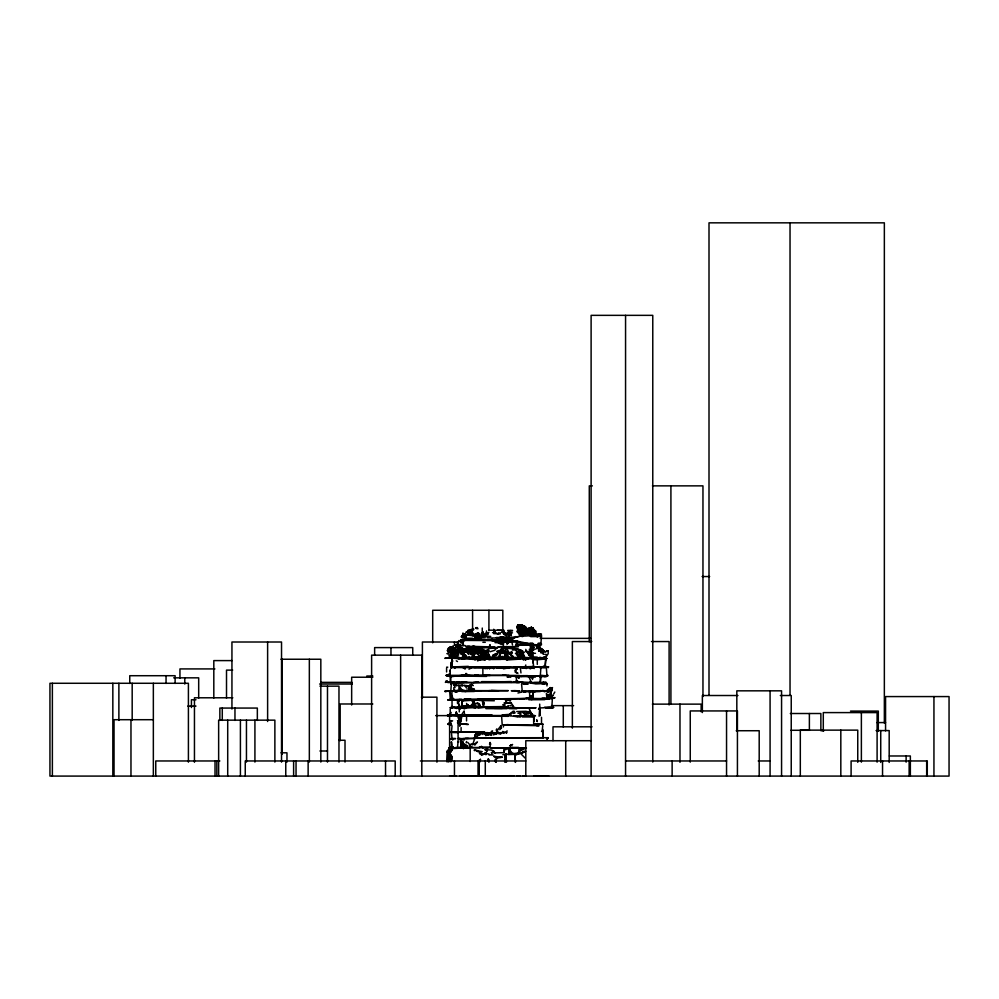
<?xml version="1.0" encoding="UTF-8"?>
<svg xmlns="http://www.w3.org/2000/svg" width="999" height="999" viewBox="0 0 999 999"><rect width="100%" height="100%" fill="white"/><g stroke="black" fill="none" stroke-linecap="round" stroke-linejoin="round"><path stroke-width="1.5" d="M450.324 761.425L450.824 754.732M505.244 762.187L505.844 754.183L505.844 761.325M462.312 747.19L457.48 747.302L458.079 741.782M546.965 683.94C545.304 682.192 533.828 685.052 529.433 682.467L540.309 682.529L540.921 677.834M504.645 761.837L505.844 753.671L508.266 754.57L516.733 754.32L525.199 751.348L522.777 752.297M461.101 747.215L461.713 743.094L462.924 741.882L461.713 743.094L461.101 747.215L461.101 739.66L459.29 739.223L461.713 739.547M501.61 651.872L503.434 650.561L503.434 641.87L502.822 641.108L496.778 640.634L497.989 640.009M470.179 761.538L470.179 746.728M480.057 761.837L480.457 759.365L479.245 760.064L479.845 760.601L480.457 759.365M539.71 704.12L539.71 709.203L538.498 709.24M462.112 701.798L461.713 706.892L466.545 707.092M448.613 761.638L449.612 752.946L449.013 748.638L450.824 747.814L449.612 747.502L448.414 761.738M497.989 651.985L501.011 651.723L499.8 652.26L501.011 651.073L501.61 647.839L501.011 651.885L497.989 652.784L497.989 651.123L499.2 650.424L502.222 650.911L502.222 648.913M451.024 761.675L451.436 759.527M519.755 698.763L532.455 698.313L533.054 691.77L540.309 691.558M476.423 649.75L476.823 647.677L478.034 650.099L481.668 649.687M482.867 704.033L483.479 706.743L484.078 703.646L482.867 700.174L478.034 699.924M471.378 684.115L473.201 685.626L471.378 684.989L470.779 688.086L468.356 688.498M466.146 742.931L466.545 741.483M525.799 651.323L528.821 652.959L527.622 652.222L528.221 651.648L528.821 652.959L527.622 652.996L530.644 656.793L531.843 656.618L532.455 653.558M516.733 643.056L516.133 645.903L516.133 644.093M460.502 721.765L461.713 717.432L461.101 716.083L458.079 716.021L458.079 717.806L460.502 721.503L460.502 723.738L468.356 724.412L465.946 724.437M462.312 703.945L461.713 706.618L462.312 700.087L452.035 700.124L452.035 706.705M460.502 721.503L461.101 718.955L459.29 720.891L457.48 720.629L460.502 721.503L459.29 720.891M469.567 631.98L470.179 634.815L471.378 632.255M535.476 632.292L535.476 630.993L534.265 630.369L535.476 632.067L534.877 633.99L536.076 634.14L534.877 633.503L534.877 630.456L534.265 630.844L535.476 630.993L534.877 634.015L535.476 633.766L534.265 630.556L535.476 630.993L535.476 634.153L534.265 633.978M473.801 647.814L471.378 650.374L473.801 647.814L475.611 649.85L473.801 647.814L472.589 653.284L470.779 652.335L470.779 648.051M542.732 650.386L541.52 651.186L542.132 648.701M507.055 730.769L506.456 733.229L506.456 732.23L503.434 732.704L502.822 731.418M507.055 644.43L510.077 640.571L505.844 640.022L504.033 637.861L505.244 637.799L505.844 639.223L503.434 637.399L502.822 639.785L500.412 639.872L502.222 639.16L507.667 640.671L507.055 641.208L499.8 640.696M547.564 691.77L548.176 689.385L549.388 691.108L548.176 689.385L546.965 690.421M457.48 653.733L457.48 657.105L457.48 652.859L455.669 651.61L455.669 652.959L456.268 651.71M532.455 694.954L533.054 697.976L531.243 698.376L530.644 696.016L531.843 696.028L531.243 698.376L464.123 699.238M464.735 707.117L465.334 706.118L466.545 706.618L465.946 705.868L464.735 707.117L461.713 706.892L462.312 704.607M450.824 761.575L450.824 755.119L450.824 759.215L452.035 756.68L451.436 755.906L452.035 760.052M519.755 634.977L520.966 634.715L521.565 630.918L522.777 631.093L523.389 632.342L522.177 633.965L519.755 634.977L519.155 634.015L520.354 634.865L520.966 633.953M447.202 752.222L447.802 750.024L447.202 761.538L447.202 750.848M468.356 646.291L489.522 646.84L490.122 644.667L489.522 645.716M523.389 654.657L521.565 650.724L520.354 650.986L521.565 650.374L521.565 656.98L519.755 656.468L519.755 650.149L517.944 652.022L517.944 656.081L516.733 654.645L519.155 649.85M530.644 651.36L531.243 649.225L533.666 650.474L531.843 649.35L533.054 648.326L533.054 645.067L541.52 644.717L533.666 644.917L534.877 645.454M481.668 654.12L481.056 656.231L482.267 655.082L478.034 650.861L475.012 654.133M466.545 703.421L467.157 704.944L465.946 706.768L471.378 706.443L472.589 703.371L473.801 706.917L502.222 706.605L504.645 706.031L502.822 704.67L505.244 704.919M459.902 720.129L461.101 719.53L461.101 716.096L508.266 716.308L502.222 714.772M466.545 747.489L457.48 748.126L489.522 747.152L490.734 744.13L490.122 742.457L489.522 744.218L490.122 743.256M533.054 631.168L534.265 630.019L533.054 628.259L531.843 630.694L531.843 629.045L530.644 628.096M528.221 632.904L528.821 630.844L525.799 631.181L524.587 629.532L525.799 629.295L526.411 630.906L523.988 632.292L523.389 634.015L524.587 634.715L523.389 633.841L522.777 634.977M466.545 706.618L467.157 704.582L467.757 706.018L470.179 706.518M455.669 714.085L457.48 714.984L455.669 714.085L456.268 712.05L457.48 714.984L491.945 714.797L450.224 714.847L450.824 712.225L450.224 714.897L451.436 714.872M472.589 636.101L482.267 636.588L485.901 635.864L486.501 633.828L483.479 635.614L482.267 633.091L482.867 631.605M535.476 632.804L534.877 630.993L529.433 630.656L530.644 628.658L530.032 629.407M460.502 647.889L458.691 649.125L461.101 649.038L460.502 651.061L458.079 647.839M508.878 750.024L508.878 753.883L510.689 751.835L510.077 749.225L508.266 748.251L479.245 747.339L481.668 746.378L480.457 747.04M539.098 651.348L539.71 649.35M471.378 646.815L469.567 649.437L469.567 651.061L468.356 650.998L469.567 647.639L470.779 647.402M542.732 729.345L543.331 737.737L476.823 737.936L475.012 737.774L475.012 734.615L475.611 735.838L472.589 744.892M525.799 664.972L525.199 666.895L469.567 666.945M530.644 655.032L531.243 651.76L528.821 653.808L530.644 655.669M461.101 649.175L460.502 651.061L461.101 649.038M551.198 691.258L552.41 687.649L549.388 688.711L549.388 691.308M454.458 648.801L453.846 648.064L453.246 649L452.035 648.588L453.246 646.528M519.755 630.844L519.755 629.532L517.332 628.596L517.944 625.199L519.155 626.76M523.389 625.874L522.777 627.659L525.799 627.272L523.988 627.285L523.988 625.736L522.777 627.085L521.565 625.262L519.155 625.087L519.155 626.86L520.354 626.947M447.003 761.875L447.802 759.502M462.924 643.893L464.123 638.898L461.713 639.61L464.123 639.785M524.587 628.246L523.988 632.292L525.199 632.292L525.799 631.181L528.821 634.377L525.199 634.452L525.799 632.866L527.622 632.392L526.411 628.633L525.799 629.957L525.199 628.87L525.799 626.972M539.098 648.064L540.309 647.252L539.71 649.013L540.309 648.788L538.498 647.464M524.587 658.091L473.201 658.154L474.413 648.051M475.611 738.186L462.924 738.448L463.524 739.16L461.713 739.735L464.123 738.698L475.012 738.586L474.413 738.024L475.611 735.838M473.201 649.05L473.801 647.327L475.611 647.252M519.155 675.449L465.946 675.312L466.545 673.601L465.946 675.312L450.824 675.336M450.025 649L450.824 646.803L447.802 648.688L447.802 649.937M507.667 632.33L508.878 631.493L508.266 633.453L511.288 634.003L511.288 635.789M488.311 634.028L486.501 633.204L487.1 634.365L488.923 632.205M523.389 627.472L521.565 625.124L519.155 625.087L520.354 626.361L520.354 629.008L523.389 629.233L523.389 634.015L524.587 633.466L524.587 630.819L522.177 625.099L522.777 627.659L525.199 627.597L525.799 629.295L524.587 632.18M450.824 750.436L450.824 752.047L449.013 751.423L449.013 749.05L450.224 749L450.824 750.436L449.013 756.805L450.224 754.195M453.246 651.173L456.268 651.073L454.458 650.611L458.079 649.45L456.868 647.077L458.691 644.73M456.868 645.916L457.48 644.355L456.868 645.641M502.222 644.005L502.222 642.145L502.222 644.005L505.244 641.296L510.077 640.571L508.878 638.773L507.055 639.909L506.456 637.524L505.244 639.173L507.667 638.723L504.645 639.11M542.132 651.123L542.732 649.575L543.331 651.435L542.132 650.012L538.498 649.7L538.498 647.302M530.032 653.346L529.433 654.882L527.622 652.996L528.821 653.808L530.032 653.196L529.433 652.472L528.221 652.934L530.032 653.87M469.567 656.892L465.946 657.579L462.924 656.168L462.924 654.32L462.924 656.193L465.334 656.755L465.334 655.244M451.436 758.191L451.436 756.48M450.824 723.963L452.035 725.973L451.436 732.055L453.846 732.042L450.824 731.917L476.823 732.005L479.245 733.403L477.435 732.717L476.823 734.19L478.034 735.614L481.056 734.203M455.057 645.317L456.268 645.878L456.868 645.292L455.057 645.317L456.868 645.192L457.48 646.74L455.669 646.59L455.057 648.064L456.268 647.364M452.634 655.119L454.458 655.169L455.057 652.659L455.669 654.008L456.268 653.346L454.458 651.61L452.035 651.648L452.634 652.896L452.035 651.798M531.243 628.059L532.455 628.533L531.843 630.057L534.877 630.993L534.265 631.905M533.054 632.604L532.455 634.04L533.054 627.959L532.455 628.858L533.054 628.259L531.243 628.408L531.243 626.997M516.733 676.36L519.155 678.246L516.133 676.548L528.821 676.485L532.455 678.171L533.054 676.76L535.476 676.96M494.355 733.254L501.011 733.766L494.967 732.579L494.355 733.254L496.778 733.229L497.39 730.381L501.011 725.586L501.011 727.946M467.757 631.368L468.356 630.918L469.567 633.99L470.179 632.592M548.776 689.785L547.564 692.557L548.776 691.745M485.901 754.782L486.501 753.433L489.522 754.357L488.923 754.844L493.156 755.032M454.458 655.069L454.458 651.61M460.502 720.229L460.502 716.183M508.878 753.358L509.478 749.125L510.689 753.733L510.689 751.835L514.31 754.12L520.966 753.696L523.988 751.822M521.565 651.36L521.565 653.483L522.777 652.659M530.644 636.625L540.921 636.5L541.52 635.876L537.287 635.264L541.52 634.153L539.71 634.028M520.966 653.833L522.177 652.172M485.289 653.92L485.901 652.622L486.501 655.419L485.289 653.92L486.501 654.258L485.901 654.707M533.054 631.98L534.265 632.055L535.476 634.153L535.476 631.78M450.824 684.053L451.436 682.767L450.224 682.567M453.246 652.921L452.035 652.484L453.246 651.373L452.035 651.036L452.634 651.785M519.155 711.812L523.389 711.937L523.389 713.411L528.221 713.736L529.433 712.2L525.799 711.313L516.733 711.55M539.71 635.938L535.476 635.227L536.076 633.978L540.309 633.953L539.098 633.841L539.71 635.264L541.52 635.876L540.921 643.381L537.899 643.456L541.52 643.893L539.71 643.518L540.921 643.381M456.868 647.739L457.48 646.49L458.691 646.828L457.48 645.666L458.691 645.404L458.691 647.614L457.48 645.666L456.868 647.077L457.48 646.74M464.123 745.429L462.312 742.781L465.946 745.916L465.946 747.464L467.757 745.554M528.221 652.097L529.433 653.833L530.644 651.523L528.821 652.497L527.622 651.523M543.943 654.245L542.132 652.822L542.132 650.012L540.921 652.984L542.132 649.887L543.943 650.998L543.331 652.172M496.778 728.883L496.178 730.082L497.39 731.817M523.988 713.436L524.587 712.237L523.389 711.937M452.035 652.484L452.634 651.273L450.224 650.599L452.035 649.837L450.824 650.599L450.824 648.776L453.846 648.064M476.823 650.986L475.611 650.948L475.012 652.147L476.223 653.259L477.435 652.834L476.223 653.034M515.521 672.102L517.944 673.251L515.521 672.315L516.133 669.73L517.332 668.98M464.735 648.788L464.735 650.224L464.735 648.788L465.946 649.912L467.157 648.376L468.968 648.826L470.779 647.29L475.012 649.175L472.589 648.838L471.99 647.402L470.779 647.29L470.779 651.023L470.179 647.552M485.901 650.811L485.289 651.548L482.867 650.699L483.479 651.298L484.69 650.786L483.479 651.298L479.245 648.126L479.845 649.063L478.646 651.273L479.845 652.222L481.056 651.011L484.69 657.005L525.799 657.554M479.845 652.222L481.056 651.011M529.433 652.472L528.821 653.646L530.032 653.296L528.821 653.271L529.433 652.447L528.821 653.309L530.032 653.196L528.821 653.271M520.354 626.223L520.966 625.062L522.177 625.037L522.777 627.022L521.565 625.262M520.966 625.012L519.155 627.085L518.543 625.174M468.968 651.535L465.946 650.736L467.157 646.69L471.99 647.664M482.267 628.046L482.267 636.163L473.801 635.289L471.99 634.627L472.589 633.841L471.378 635.526L468.968 635.289L468.356 633.354L468.356 635.014L468.968 633.791L468.968 634.665M468.968 688.611L470.179 686.85L469.567 686.001L469.567 687.587M517.944 656.081L518.543 654.969M468.356 647.177L468.968 646.066L468.968 649.6L467.757 651.398L467.757 647.24L465.946 646.865L465.334 645.541M508.878 750.224L509.478 749.125L507.667 749.1L507.055 748.089L526.411 748.051M464.735 649.375L464.735 651.86L465.946 651.71L464.735 651.86M452.035 749.188L449.013 748.588L457.48 747.302M530.644 652.846L531.243 651.76M497.39 654.507L493.156 656.568L495.566 653.558L494.967 654.632M483.479 633.816L484.078 635.988L486.501 632.667L485.289 636.001L482.867 631.98M475.611 649.275L476.223 648.226M480.457 650.986L480.457 652.135L484.078 651.66L484.69 650.624L485.289 652.31M553.621 694.118L554.82 692.045M450.224 647.115L449.013 647.901L450.824 646.84M540.921 676.71L546.965 675.824L547.564 674.787M520.966 626.086L521.565 625.062L523.389 625.636L523.988 626.96L524.587 626.473L522.777 626.385M531.843 658.041L545.154 658.241L548.176 653.721L548.176 650.873L546.965 650.961L548.176 650.873M531.243 648.126L533.054 645.704L530.032 645.192M520.354 629.008L520.354 626.361M514.31 711.251L513.099 711.213L509.478 714.385L504.033 714.772M475.012 660.102L475.611 659.128L485.289 660.114L484.69 659.24L488.923 659.24M473.201 654.557L473.801 653.596L476.223 653.259L475.012 652.959M503.434 726.947L503.434 724.962L505.844 724.75L533.666 725.112L534.877 724.113L543.331 724.3L540.921 724.362M479.245 635.114L479.845 634.178L477.435 632.904L479.245 635.114L477.435 632.904L479.845 634.178M496.778 647.514L496.178 647.951L499.8 646.728L496.778 647.514L495.566 649.362L494.967 648.588M530.644 629.407L530.644 627.759L530.644 628.945L529.433 628.608L530.644 628.883L531.243 627.959L531.243 629.87M549.388 695.167L548.176 695.604L549.388 696.628L549.388 695.167L548.176 696.378L546.965 695.991L548.776 696.69M449.013 751.161L448.414 750.823L450.224 749M499.2 639.148L498.588 640.059L497.989 639.148L499.8 638.698L500.412 636.85L504.645 637.674L503.434 637.399M472.589 704.158L471.378 705.981L469.567 706.568M450.224 648.875L447.802 649.837L452.035 648.276M456.868 685.963L455.057 684.952L454.458 685.851L453.246 684.265L454.458 684.827L455.057 687.637M452.634 740.097L453.246 739.198L450.824 738.798M477.435 736.038L477.435 733.716L476.223 733.79L477.435 732.554L478.646 733.054L476.223 733.79M473.801 639.148L475.012 638.124M545.754 657.28L546.366 655.556M510.689 634.04L511.288 634.477L509.478 636.026L505.844 635.764L503.434 633.616L507.055 633.466L505.844 634.49L507.055 633.691L511.288 634.003M453.846 648.738L454.458 648.289L456.268 650.898L456.868 650.012M516.733 626.86L517.944 625.199L519.155 626.86L516.733 626.86L517.944 627.622M466.545 690.159L473.801 689.922L474.413 689.273L470.179 687.574L470.179 684.777L470.779 685.863L471.378 684.989M517.332 627.135L518.543 625.374L517.332 626.086M451.436 694.23L451.436 699.637L453.846 698.788M477.435 649.637L476.223 651.373L475.611 650.948M502.222 639.66L501.61 640.534L502.222 639.16M475.012 657.042L473.201 656.967L474.413 656.106L475.012 657.042L484.69 657.005M477.435 653.259L478.646 652.909L476.823 652.971L478.034 652.397L478.034 651.211L478.646 652.422L482.267 653.146L484.078 655.307L484.69 652.747L484.078 656.443L482.867 657.042M520.966 656.905L521.565 656.043M488.311 733.054L490.122 734.028L492.544 732.267M462.312 637.612L461.101 636.763L462.924 636.001L464.123 637.2L465.334 636.026L465.946 636.863M462.312 649.113L461.713 648.875L462.924 652.834L461.713 652.372L461.713 648.026L462.312 649.113L463.524 649.025L463.524 651.173L464.735 652.06L465.946 651.598M532.455 629.083L533.054 628.259L531.843 628.746L533.054 628.259M550.586 690.059L552.41 687.649L549.388 688.711M484.078 655.569L484.69 654.745L485.289 656.006L485.289 654.832L482.867 652.447L483.479 654.57L478.034 650.886L477.435 651.111L478.646 652.21L479.245 651.685L476.223 651.935M490.122 734.028L491.945 732.779L492.544 730.881L491.333 731.468L490.734 733.603L491.945 733.316L491.333 732.679M510.077 653.508L511.288 653.758L509.478 653.583L511.9 652.759L511.288 654.283L511.9 652.759L510.689 652.447L509.478 653.583L508.266 652.397L509.478 652.297L510.077 654.058L513.099 656.43L510.689 655.456M483.479 733.041L485.289 733.041L485.289 734.365L488.311 735.227L487.1 733.978L491.333 735.401L491.333 733.141L482.867 733.216L483.479 731.68L482.867 733.216L484.69 732.966L484.078 733.291M529.433 712.2L528.221 713.736M457.48 657.105L452.035 656.118L451.436 653.483L450.824 655.232L454.458 656.518L455.057 655.856L455.057 657.467L456.268 657.367L456.868 655.419M475.611 652.934L470.779 652.297L471.378 651.535M546.965 739.635L548.176 737.699L479.845 737.799M487.712 632.729L487.1 634.365M449.013 750.037L448.414 750.823L449.612 750.936M548.176 689.535L549.987 688.099L549.987 692.17M540.921 668.356L540.921 667.657L540.309 675.374L542.132 676.036L539.71 676.922M534.877 724.113L533.666 724.163L533.666 715.634L513.711 716.183L517.944 716.445L516.133 716.246M488.923 649.837L488.311 649.362L485.901 651.523L485.901 650.299L486.501 651.585L488.311 651.823M507.055 748.089L505.844 749.625L504.033 749.899L504.033 752.684L493.756 752.884M537.287 647.714L536.688 647.976L537.287 647.215M462.924 650.586L461.713 649.962L462.924 649.188L463.524 651.173L461.713 648.626L463.524 652.409L464.735 652.06M499.2 756.767L502.222 757.23L497.39 758.004L496.178 759.502L496.178 762M527.622 629.22L527.622 628.408L530.644 628.658L528.821 628.259L529.433 630.669L531.243 629.245L527.01 631.118L528.221 634.028M544.542 676.198L542.132 675.624L540.921 676.985M468.968 688.323L470.179 686.85M545.154 683.129L546.366 682.392L534.265 682.579M529.433 630.656L530.032 628.646L528.821 628.259M468.968 652.459L467.757 649.325L464.735 651.348L465.946 652.347M533.054 645.903L535.476 644.917L533.054 644.293L530.644 645.404L533.054 644.293M518.543 632.604L517.332 631.805L517.944 629.507M505.244 653.309L507.055 654.333L507.667 653.171L507.667 656.48L508.878 657.005L506.456 656.38M468.356 687.499L470.179 685.626M514.922 712.225L513.711 711.65L510.689 713.473M534.877 644.917L531.843 644.979L536.076 645.042L519.755 644.505M540.309 668.443L540.921 667.744L546.366 667.844L546.965 675.824L548.176 675.724M473.201 689.947L472.589 690.634L508.266 690.659L488.923 690.634M548.776 689.685L550.586 687.624L552.41 688.061M475.611 704.183L477.435 702.659L479.845 704.545L479.845 706.693L482.267 706.892M461.713 642.295L461.101 642.981L462.312 642.394L464.123 645.816L458.691 645.192L457.48 643.331M545.154 652.335L543.943 651.261L543.331 652.297L542.732 651.023M499.2 639.385L498.588 640.059L498.588 638.711L501.011 637.287L501.011 639.385L498.588 640.559M449.612 750.661L449.013 751.323L450.824 752.047M461.713 714.61L464.123 710.951M521.565 748.051L523.988 749.4L520.966 750.274L516.533 754.932M519.155 625.087L522.777 627.884L521.565 629.907L522.777 631.093L520.966 633.254L520.966 634.715M530.644 651.523L530.644 656.793L533.054 656.53L533.054 653.221L531.843 650.786L529.433 654.882L530.032 654.707M488.923 655.194L489.522 655.918L488.923 654.27L489.522 656.368L488.311 654.407L488.311 650.074L488.923 650.998M478.034 735.139L476.823 733.366L477.435 732.704L478.034 733.928L477.435 732.791M499.8 729.72L501.61 727.747M481.668 754.969L486.501 753.433L482.267 753.933L482.867 754.57M522.777 626.673L523.389 626.023M476.823 733.366L477.435 732.717M464.735 652.335L465.334 650.624L468.356 651.498L467.157 648.875L465.946 649.075L467.757 648.551L465.946 650.262L466.545 651.136M503.434 668.831L509.478 667.707M520.354 634.865L517.944 632.679L521.565 630.918M475.611 628.134L477.435 627.609L475.611 628.134L476.223 627.509M461.713 701.298L461.713 700.112L462.924 700.898L477.435 699.862M536.688 648.276L537.287 645.516L537.899 648.388M530.032 629.058L530.644 628.446L529.433 628.783L530.644 628.708L531.843 630.981L533.666 630.744L531.243 628.621M507.667 642.394L515.521 641.995L516.733 643.194L517.332 642.582L516.133 640.871L522.777 643.456L533.054 643.443L530.032 643.393M531.243 657.08L532.455 656.093L531.243 656.43M516.733 654.645L517.332 654.045L515.521 653.421L517.332 654.045M496.778 653.483L495.566 654.682L496.178 655.506M478.646 652.422L477.435 652.996L478.646 652.909M488.923 732.841L488.311 733.865L489.522 733.004L486.501 733.316L490.122 733.241M450.224 674.924L450.224 670.004L450.224 671.64M496.778 733.229L498.588 732.055M499.8 651.648L499.2 652.235L501.011 651.723M522.177 633.965L523.389 632.804M468.968 689.572L471.378 689.672L469.567 690.234L468.356 688.411L469.567 688.985M508.566 639.797L511.288 639.66L513.711 638.136L505.844 638.111M531.843 650.786L530.644 652.884M468.968 648.776L466.545 647.839L467.157 647.265M522.777 631.093L521.565 632.23L519.155 631.43M528.821 699.762L544.542 699.675L548.176 697.989L553.009 697.752M507.055 639.36L506.456 639.909L506.456 637.524M462.924 640.908L468.356 639.485L474.413 639.747L474.413 638.523L475.611 638.561L474.413 639.01M494.967 733.428L495.566 732.879L496.178 734.003L493.156 734.889M457.48 650.761L456.268 650.898L457.48 649.8L459.902 652.097M508.266 707.142L502.822 706.855L510.689 707.916L536.076 707.742L520.354 708.079L515.521 707.791L512.499 706.355M449.013 748.426L450.224 747.339L452.035 748.026M548.776 690.571L550.586 687.624L550.586 690.247M536.076 667.32L525.199 666.895L548.776 666.882L545.154 666.72L545.754 658.99L537.287 659.74M537.287 636.962L538.498 635.888L536.688 636.438M515.521 672.315L514.922 670.379L517.332 668.231L507.055 667.782M500.412 638.861L499.2 639.922L498.588 638.773L500.412 637.699L504.645 637.712L501.61 637.462L502.222 637.187M545.754 665.821L543.331 666.133M450.224 676.822L461.713 675.399L476.223 675.724L461.713 675.399M487.1 637.874L501.011 638.111L501.61 637.462M540.309 707.454L539.098 707.966L553.621 707.392L551.198 707.866M481.056 638.398L478.646 638.236L476.823 639.81L497.39 639.897M504.645 703.446L504.033 702.984L511.288 703.271L509.478 702.222L511.288 702.934L512.499 705.157M462.312 686.126L462.312 685.152L456.268 685.164L455.669 684.34M546.965 651.435L545.754 651.51L547.564 650.911M511.9 651.423L510.689 652.447L511.288 653.571M459.29 711.925L459.29 709.365L461.101 707.841L467.757 707.954C478.046 707.367 489.073 707.454 499.8 707.342M513.099 638.773C519.243 634.065 527.597 637.949 533.666 634.053L536.076 633.978L535.476 635.227M477.435 651.086L479.245 650.624L478.646 647.939L479.245 648.189M482.267 754.407L481.056 754.695L483.479 753.92M468.968 667.257L510.689 667.282L486.501 667.744L485.289 668.693L482.267 667.644L452.634 667.544L450.824 668.281L451.436 667.694M461.713 739.248L463.524 739.16L458.079 738.473L462.312 738.661L460.502 739.622L460.502 742.382L461.101 738.611M449.612 776.011L456.268 775.948L450.224 776.023M538.498 650.661L540.309 650.586L540.309 648.788L539.098 649.275M539.71 708.266L539.098 716.271M482.867 634.415L481.668 633.491L482.267 633.029L482.267 634.015L485.289 636.001M447.802 724.2L451.436 720.654L450.224 723.651L447.802 724.2L448.414 724.475M468.356 686.101L469.567 686.325L470.779 685.426L470.179 684.777M547.564 696.228L546.965 694.68L548.176 695.903L548.776 695.441L546.965 694.53L546.965 697.876L548.176 698.526L531.243 698.563M501.011 642.257L499.8 640.946L501.011 642.257L498.588 642.732L499.8 642.407L498.588 642.732L497.39 640.759L501.011 640.921L502.222 643.106M504.033 641.982L505.244 641.083L502.822 641.108L502.822 643.031M469.567 632.554L468.968 633.378M451.436 699.637L452.035 691.683M536.688 720.916L537.287 720.479L537.287 721.465L536.688 720.129L537.287 721.465M482.267 650.724L481.056 649.837L482.267 648.963L481.056 649.825L479.845 649.063M508.266 639.06L506.456 639.46L508.878 638.773M510.077 632.192L512.499 632.891M495.566 654.295L496.778 653.421M531.843 629.045L533.054 629.445L533.054 631.018M531.843 649.35L536.076 649.038M472.589 651.286L471.99 649.924L473.801 651.248L470.779 652.335M511.288 744.917L510.077 745.741L512.499 744.542L510.077 745.741M532.455 679.507L533.054 676.76L528.821 676.485L531.243 682.28M458.691 721.403L459.902 721.191L457.48 722.826L459.29 722.514M483.479 653.234L481.668 648.139L481.668 650.287L484.078 649.313M520.354 659.103L468.968 658.391L475.611 659.128L475.012 659.427L452.035 658.216L451.436 666.395M519.155 651.36L520.354 650.561M526.411 630.906L525.799 629.807L527.622 630.731L527.01 631.143L528.221 630.931M533.666 645.004L534.265 644.605L533.666 646.153M459.29 709.365L461.713 707.767M452.035 749.163L450.824 748.813L452.035 748.576L452.035 750.486L452.035 748.576L449.013 747.851L451.436 747.477L453.246 748.488L454.458 747.739M518.543 625.936L520.354 625.786L519.155 626.41L519.755 626.947L517.944 625.249L518.543 626.535L517.332 627.31L517.944 625.287L519.155 626.922M456.268 650.898L458.079 650.024L457.48 646.49M454.458 668.381L455.669 667.619M496.178 734.003L493.156 732.929L491.333 733.753M497.39 634.04L498.588 633.291M471.378 744.492L475.012 743.681L477.435 741.97L475.012 744.717L473.201 744.243M475.012 652.734L473.801 652.871L474.413 650.249M544.542 666.82L546.366 666.745L545.154 666.345L545.754 658.99M462.312 649.65L463.524 650.074L463.524 648.988L462.312 648.651M517.332 631.805L518.543 631.081L517.332 631.693L518.543 632.379L518.543 631.331M478.034 706.668L480.457 706.58L479.245 705.669L479.245 706.88M539.71 647.614L537.899 647.002L540.309 647.252L541.52 651.198M452.035 706.355L452.035 707.717L450.224 707.629L452.634 707.579M467.757 631.318L465.946 632.342L468.356 631.318L467.757 630.369L467.157 635.152L469.567 634.552M501.011 651.885L499.8 652.01L499.2 656.98L502.822 656.418M532.455 698.313L533.054 697.976L531.843 696.028M506.456 641.096L507.667 640.671L501.011 641.021M452.035 651.648L452.634 651.311L451.436 651.161L451.436 649.575L452.035 649.837M452.035 646.765L450.224 648.076L451.436 649.05M543.943 651.011L542.732 651.336L543.943 651.011L542.132 649.887M545.754 683.316L543.943 684.278L541.52 683.503M523.389 627.122L524.587 626.473M531.243 627.834L532.455 628.696M459.29 707.891L461.101 707.841L456.268 708.478L456.268 707.779L450.224 707.667L452.634 707.866L452.035 707.679M468.968 669.193L471.99 667.594M520.354 717.057L507.667 715.534L447.202 715.459L459.29 714.71M522.177 635.401L519.755 636.101L522.777 636.575M505.844 700.811L508.878 700.212M461.101 685.789L462.312 685.152M507.055 653.883L507.667 653.571L502.822 652.272M450.824 723.838L450.824 724.824L450.824 723.763L449.013 724.662L451.436 724.275M467.157 648.276L467.757 647.964L466.545 647.839M478.646 733.054L477.435 733.678L477.435 733.016M475.012 634.452L476.223 633.841M482.867 653.009L483.479 652.697L481.668 650.287M453.846 687.474L453.846 690.709L455.057 690.109M501.011 638.111L502.222 637.512L501.011 637.861M457.48 682.667L453.246 682.854L457.48 683.304M532.455 649.762L530.644 644.917L530.032 645.217L530.644 648.838L533.666 647.727L531.843 645.267L534.265 645.192M530.644 713.935L530.644 715.609L533.054 715.634L530.032 711.55L525.799 711.788L528.221 711.775M464.123 635.214L462.312 635.938L464.735 635.539M533.054 658.353L546.965 658.503L544.542 658.928M458.691 732.667L451.436 732.492L452.035 738.511L455.669 738.611L450.824 738.648L452.035 739.173M476.823 736.887L475.012 737.774L478.034 737.886M486.501 733.229L485.289 733.828L480.457 732.679L482.267 733.241L482.867 734.477M533.054 667.856L530.032 668.606L533.054 667.856L534.265 668.531M508.878 705.631L507.667 706.218L508.878 705.993M521.565 753.308L525.799 751.298M532.455 630.132L533.666 629.557M464.123 707.791L464.735 707.504L458.079 707.542L464.123 707.592M494.967 650.237L490.122 651.723M545.154 657.354L546.366 656.793M468.968 747.989L470.179 747.589L470.179 745.666M454.458 690.734L444.78 691.383L447.802 691.083M505.844 702.884L508.878 703.059M454.458 656.355L455.057 657.167L453.846 657.717L450.824 657.667L449.013 655.806M451.436 721.39L452.634 720.841M464.123 708.928L466.545 707.841M522.177 625.399L520.354 625.399L522.777 625.711M533.054 645.466L533.666 645.192L531.843 645.267M498.588 642.732L500.412 641.92M525.799 691.608L521.565 690.996L543.943 690.746L542.732 690.409M528.821 630.943L531.243 630.444L531.243 627.197L531.843 627.509M510.077 714.522L510.689 715.396L509.478 715.359L509.478 714.385L511.288 713.985M452.035 747.352L449.612 747.502M495.566 756.905L493.756 756.38L496.778 756.718L494.355 756.58M464.123 635.826L464.735 636.863L465.334 636.026M533.054 628.184L532.455 630.481L533.666 630.931M479.845 706.942L479.245 704.545L477.435 703.82M456.868 691.92L453.846 691.32L456.868 691.92L455.669 691.433L467.157 690.983M450.224 691.583L450.824 699.25L448.414 699.812L451.436 700.124L447.802 699.824M445.379 682.467L445.991 681.243L447.202 681.156L447.802 682.429L450.824 682.579M537.287 636.388L538.498 635.888M527.01 631.256L527.622 631.006L525.799 629.807L527.622 631.006M472.589 628.758L473.801 629.445L473.201 628.521M445.991 657.729L444.78 658.353L447.802 658.204L445.991 658.079M480.457 659.552L477.435 660.726L481.668 659.365M461.713 748.064L453.246 748.551M484.69 753.308L485.901 752.834L485.289 752.584M514.922 676.46L539.71 676.148M499.8 637.749L501.011 637.287M537.287 634.677L535.476 635.114L537.287 634.677L537.287 635.589L529.433 635.776M504.033 725.037L539.098 725.686L536.688 725.749M464.735 747.115L465.334 746.178L461.101 747.976M534.265 725.074L538.498 724.275M528.821 653.346L530.032 652.759M506.456 732.23L497.39 732.929L504.645 732.592M521.565 629.907L523.389 629.233M478.034 707.891L483.479 707.28M546.366 775.948L539.098 775.848L548.776 776.011L546.965 776.023M450.224 723.388L449.013 723.825L450.224 723.875M511.9 748.126L512.499 747.564L504.645 748.114L511.9 748.126L511.9 747.452L508.878 747.527M539.098 708.965L539.71 708.753L540.309 715.247M542.132 658.366L543.331 658.803L537.287 658.553M527.622 658.254L528.821 658.353L524.587 659.14L535.476 658.541M478.034 706.156L471.378 706.443M467.157 657.817L465.946 658.229L468.968 658.191L457.48 658.141L461.713 658.403L460.502 658.104M543.331 657.117L544.542 656.705M529.433 682.467L530.644 682.442L516.733 681.83L516.133 676.385L509.478 676.111L507.055 676.922L510.689 677.16M461.713 706.106L459.29 706.618M499.2 646.927L502.222 646.84M452.035 648.588L453.246 645.953L453.246 648.276M503.434 642.582L504.645 642.182L504.645 641.096M452.035 676.273L450.224 676.273L450.824 676.535M552.41 707.816L553.621 707.392L545.754 707.941M467.157 682.379L461.101 681.892L473.201 682.479L478.034 681.743M471.99 657.767L470.779 658.466L473.201 658.154M492.544 655.868L493.756 655.356M508.878 749.55L510.077 749.225M454.458 656.53L454.458 653.483L456.268 653.346M490.122 733.403L491.945 733.316M531.243 630.444L530.644 630.631L531.843 631.006M533.666 631.368L534.877 630.993L533.054 629.208L534.265 630.019M474.413 706.231L473.201 706.605L475.611 706.68M517.332 630.219L519.155 629.657M549.987 697.527L546.965 697.714L549.388 698.551L547.564 699.1L552.41 698.576M470.179 629.745L473.201 629.919L472.589 629.108L468.968 630.119L470.179 631.043M506.456 638.898L507.667 638.536L505.844 637.612M478.646 651.123L478.034 649.537L478.646 651.198L480.457 651.148L479.245 651.498M506.456 642.032L507.667 642.994L506.456 642.557L506.456 640.996L507.055 641.208M460.502 653.771L461.713 654.545M489.522 733.566L490.734 733.204M507.055 700.187L505.844 700.536L505.844 703.171M538.498 676.098L539.098 675.923L530.032 675.836L532.455 675.898M554.82 697.639L551.198 697.564M549.388 695.716L549.987 696.191L549.987 694.63L551.198 695.092L551.198 697.464L551.798 697.227L550.586 691.808M531.243 628.883L532.455 628.533M482.267 652.534L483.479 652.697M459.902 719.255L459.29 719.417L459.29 716.071L459.902 717.507M511.288 681.53L473.201 682.479M450.224 675.961L450.224 681.992M445.379 691.52L451.436 690.796M518.543 626.286L520.354 625.786M468.968 649.6L470.179 648.95L468.968 648.826M497.989 640.197L491.333 640.459L494.967 640.347M457.48 703.396L457.48 699.974L470.779 699.2M451.436 691.171L448.414 691.296L453.846 691.133M525.799 691.82L521.565 691.408L534.877 692.045M450.824 691.42L448.414 691.296M517.944 693.019L521.565 692.045M473.201 634.452L470.779 634.777M468.968 651.897L470.179 651.698M517.332 643.356L517.944 645.054L519.155 644.73L516.733 643.194M545.154 658.616L546.965 658.503M517.944 713.286L520.966 713.473M450.824 647.964L452.035 647.652M453.846 675.936L458.079 675.811M458.079 646.765L458.079 645.167L456.268 645.878M497.39 640.759L499.2 640.896M470.779 658.466L471.378 656.818M451.436 650.474L454.458 650.824M460.502 644.73L458.691 645.192L457.48 642.095L457.48 644.992M465.334 685.489L463.524 685.414L469.567 686.325M473.201 653.746L473.801 657.567M497.989 640.821L496.778 640.634L497.989 640.446L497.989 638.923L499.2 638.836M451.436 682.767L450.824 690.696L452.634 690.721M453.246 699.325L452.035 695.816M517.332 636.813L521.416 635.851M462.312 656.78L464.735 656.231L464.123 657.717L465.946 657.579L465.946 655.332M497.989 633.378L500.412 632.829M494.355 706.718L492.544 706.817M549.987 707.617L547.564 707.579M527.622 675.624L508.266 675.861M530.644 676.598L536.076 675.898M506.456 642.557L507.667 643.069L507.055 641.008M463.524 639.747L465.334 639.71M535.476 630.993L534.265 631.206M451.436 649.787L450.224 650.049L451.436 650.811L449.612 649.787L450.824 650.012M525.199 644.155L528.221 643.518L517.332 641.196M528.221 633.928L534.265 634.203L533.054 632.829M523.389 658.89L506.456 660.002L507.667 659.303L491.945 659.377L501.011 659.352M542.732 682.379L545.754 682.454M450.824 691.196L449.612 691.832L450.224 691.108L450.224 699.425L451.436 699.425M517.944 652.022L520.354 651.548L518.543 651.823M502.222 757.23L499.8 757.342M546.965 775.724L542.732 775.961L545.154 775.986M542.132 731.505L542.732 725.736M484.69 650.786L483.479 651.623M497.989 641.033L501.011 640.921M452.634 699.687L449.612 699.687M502.822 754.732L505.244 754.532M530.644 644.917L517.944 645.054M479.845 658.878L482.267 658.865M464.735 705.981L462.924 705.993L465.334 706.48L464.123 706.043M523.389 628.721L524.587 628.508M516.133 636.6L511.288 637.449L496.178 637.524M508.878 640.784L513.099 640.846M503.434 748.089L493.156 748.064M468.968 651.76L467.757 651.972L470.179 652.684M470.779 744.155L475.012 744.28M493.756 733.154L492.544 733.316L493.756 733.254L493.156 732.929M482.867 651.648L480.457 651.81M516.733 681.83L513.711 681.905L519.155 682.966M450.824 662.424L450.824 667.007L468.356 666.345M524.587 698.788L477.435 699.425M502.222 724.962L501.61 716.171L499.2 716.196M506.456 649.288L505.244 649.475L505.244 650.998L507.667 653.358M447.802 681.917L445.991 682.205L448.414 682.442M508.878 675.374L475.611 675.474M522.177 652.072L524.587 652.197M499.8 658.953L496.778 658.978M525.799 629.295L523.988 630.269L524.587 629.532L525.199 631.543M462.312 651.548L459.29 651.535L459.29 650.337M458.079 682.891L517.332 682.592M453.246 706.768L457.48 707.192M552.41 698.014L554.82 697.864L553.009 698.139M546.366 676.685L544.542 676.635M513.099 713.373L514.922 713.111M468.968 675.786L464.735 675.636L470.179 675.611M498.763 640.634L464.123 640.396L462.924 640.659L462.924 644.492M455.057 707.954L456.868 707.692M447.202 657.792L445.991 657.966L448.414 657.817M541.52 676.46L539.71 675.936M539.098 666.67L543.943 666.92M488.923 659.839L491.333 659.515M453.846 732.242L484.69 732.03L480.457 731.892M507.667 656.48L504.645 653.134L501.011 653.471M504.033 634.465L503.434 633.616L505.244 632.704L505.844 633.541M473.801 656.181L473.801 655.381M475.012 738.161L476.823 737.936L475.012 737.587M503.434 633.616L504.645 633.853L505.244 632.704L505.244 633.728L506.456 633.603M461.713 691.595L474.413 691.483M487.1 706.905L479.245 707.255M469.567 648.726L467.757 648.788L468.356 649.188M450.224 682.142L455.057 681.817M520.354 628.171L517.332 628.596L519.755 629.532L519.155 628.571M531.843 658.816L533.054 658.316M551.198 697.29L549.987 694.63M523.988 684.315L528.221 683.878L521.565 683.828L522.177 690.546L523.389 691.42M533.054 698.601L543.943 698.938M478.646 648.801L479.845 648.676L478.034 647.539L475.611 647.664M542.132 698.126L545.154 698.076M498.588 634.053L500.412 633.865M531.243 668.006L520.354 668.044L520.966 672.939M461.713 706.892L463.524 706.967M473.801 667.582L493.156 667.769L493.756 668.831L493.156 667.607L493.756 668.119M475.012 635.177L471.99 634.765L471.378 635.526L471.378 631.418L471.99 633.091M456.868 658.353L459.29 658.329M484.078 651.66L485.289 651.548M543.331 676.098L540.921 676.011M541.52 667.295L540.921 667.245M458.691 738.573L459.902 738.461M542.732 650.636L543.331 651.435L542.732 649.55L542.732 651.236L543.331 650.312L543.943 651.261M464.123 699.412L468.356 699.312M475.611 708.016L472.589 707.255M485.289 637.849L474.413 638.049M539.098 657.492L540.921 657.354M456.868 690.309L458.079 690.222M487.712 732.654L482.467 732.791M531.843 656.618L533.054 656.53M458.691 682.604L464.123 682.504M515.521 682.242L508.878 682.217L511.9 682.342M516.733 659.053L509.478 659.003M529.433 690.946L533.054 690.696M482.267 747.951L484.078 747.839M520.966 627.996L522.777 627.884M534.877 632.155L534.877 630.456L533.666 630.519L533.054 629.095M523.988 715.484L527.622 715.459M505.844 724.75L508.266 724.6M515.521 659.265L518.543 659.065M487.712 775.948L510.077 775.898M533.666 715.734L535.476 715.784L533.666 715.634L534.265 715.908M504.033 640.883L507.667 640.671M523.389 667.057L513.711 667.27L527.01 666.882M474.413 738.024L476.823 737.899M464.735 747.976L469.567 747.864M530.644 634.765L533.054 634.64M477.435 658.853L478.646 659.627L477.435 658.853L481.056 658.666L473.801 658.678M461.713 699.175L453.246 699.662M522.777 776.036L525.799 775.973L523.389 775.998M466.545 648.813L468.356 648.726M478.034 628.696L476.223 628.558M449.013 682.255L450.824 682.167L450.824 676.073M475.012 647.664L477.435 647.552M487.1 699.225L493.156 699.312M468.356 738.386L465.334 738.386M482.267 751.623L474.413 750.212M480.457 690.784L498.588 690.784L491.333 690.446M461.713 700.112L463.524 700.287M465.946 745.916L467.757 747.277L471.99 746.865M523.389 632.342L520.966 632.23M503.434 652.285L496.778 651.261L498.588 652.472L498.588 651.56M540.921 724.225L542.132 724.325M449.013 675.511L446.59 674.725L449.013 675.062L449.612 673.451L449.013 675.511L445.991 675.449L449.612 675.911L445.991 675.449L447.202 675.361M551.798 707.542L552.41 698.401M541.52 731.443L542.732 731.393M484.69 749.65L491.945 750.074L493.756 751.947M532.455 635.064L536.076 635.701M534.265 647.352L532.455 647.427L533.054 648.276M459.902 657.542L456.268 657.367M529.433 691.533L532.455 691.408M534.877 683.553L546.366 683.428M518.543 747.414L511.9 747.452M502.822 647.127L518.543 646.528L502.822 646.728M530.644 651.298L531.843 651.448M452.634 667.195L456.868 667.22L451.436 667.157M457.48 699.974L484.078 700.287M472.589 638.236L465.334 638.249L463.524 637.225M461.101 648.488L461.101 647.627L458.691 647.514L462.312 649.213M513.511 775.736L508.878 775.724M522.777 650.998L516.733 648.688L508.266 647.876M492.544 775.736L476.823 775.961M511.9 647.976L504.645 648.026L502.822 646.39L504.645 648.026M533.054 666.52L527.622 666.695M453.846 690.709L455.057 690.684M499.2 706.817L501.011 706.768M456.868 645.192L458.079 645.167M533.054 659.815L536.076 659.752M454.458 676.023L486.501 676.41M481.056 691.271L475.012 691.121M503.434 747.914L491.333 747.976M480.457 653.009L478.034 652.397M474.413 731.992L470.779 731.955M507.667 630.419L512.499 630.381M520.966 635.664L520.354 634.065L533.666 634.053L533.666 635.601M507.055 708.666L485.901 708.641M487.712 651.56L485.901 651.523M483.479 675.361L490.122 675.461M522.777 715.808L518.543 715.709M476.223 775.961L473.801 776.011L486.501 775.836M475.012 658.329L479.245 658.366M467.757 706.018L471.378 705.956L470.779 705.369L470.779 706.156M488.923 630.157L504.033 630.344L497.39 630.244M496.178 668.181L504.033 668.194M481.668 681.618L503.434 681.73L484.69 681.83M523.389 682.517L515.521 681.805M512.499 649.974L515.521 649.937M485.289 657.03L486.501 657.017M492.544 658.591L497.989 658.516M483.479 706.743L487.712 706.693M491.945 647.839L497.589 647.764M494.355 700.761L479.245 700.461M497.39 733.229L500.412 733.191M497.39 775.724L488.311 775.786M508.878 640.571L516.133 641.196L522.777 643.456M489.522 646.84L494.967 646.778M483.479 657.117L475.611 657.417L473.801 656.106M537.899 667.107L539.71 667.095M486.501 667.744L482.867 667.794L482.867 675.024M494.355 667.182L504.033 667.669M452.035 707.192L454.458 707.23M494.967 640.084L492.544 640.109L491.945 638.885L493.156 639.947M449.612 651.847L448.414 651.847L447.802 650.574L449.013 652.434M501.011 658.766L513.711 658.915M533.054 666.645L540.921 667.082M463.524 775.986L472.589 776.036L462.312 775.986M482.267 652.859L481.056 652.871L481.056 654.183M446.59 667.182L447.802 667.17M456.268 681.805L459.902 681.905L456.868 682.017M547.564 698.551L549.388 698.551M467.157 635.376L464.735 634.34L465.334 633.491L464.735 634.502L467.757 635.364M444.78 691.383L446.59 691.37M458.691 748.051L460.502 748.051M487.1 776.061L489.522 776.048M471.378 667.369L476.223 667.344M533.666 724.05L541.52 724.213L541.52 717.307M466.545 748.101L468.356 748.089M456.268 690.858L458.079 690.908M592.37 485.864L589.285 485.864L589.285 641.895M652.434 485.864L702.959 485.864L702.959 696.503M702.11 576.548L709.64 576.548M530.644 634.502L530.032 630.981L531.843 630.981L531.843 632.342M540.159 638.373L590.621 638.373M591.708 641.558L572.365 641.558L572.365 728.146M651.485 641.558L669.105 641.558L669.105 704.957M458.778 642.007L422.402 642.007L422.402 698.126M280.919 659.24L320.829 659.24L320.829 762.062M232.118 660.601L213.811 660.601L213.811 698.051M214.885 668.918L179.945 668.918L179.945 678.234M232.655 670.117L226.511 670.117L226.511 698.176M366.783 676.023L372.827 676.023M449.612 675.998L452.035 676.011M372.827 677.222L351.66 677.222L351.66 705.032M173.689 677.834L198.689 677.834L198.689 698.101M320.779 682.367L351.998 682.367M319.618 684.028L352.36 684.028M319.917 686.151L338.973 686.151L338.973 762.125M737.961 695.516L702.359 695.516L702.359 712.562M780.319 695.516L791.233 695.516L791.233 776.086M421.366 697.177L436.925 697.177L436.925 762.162M232.829 697.789L194.455 697.789L194.455 762.262M195.966 699.75L191.433 699.75L191.433 707.542M372.827 703.983L340.172 703.983L340.172 740.796M652.372 704.133L701.148 704.133L701.148 711.788M551.473 705.644L573.638 705.644M187.812 706.093L195.979 706.093M850.499 711.088L878.308 711.088L878.308 731.206M790.334 713.511L820.866 713.511L820.866 730.294M435.701 715.621L451.735 715.621M153.346 719.705L114.036 719.705L114.036 776.086M876.91 722.577L885.564 722.577M592.045 726.81L553.009 726.81L553.009 740.671M790.958 730.281L809.377 730.281M876.086 730.581L889.185 730.581L889.185 762.437M736.213 730.731L759.19 730.731L759.19 776.086M820.866 730.731L823.925 730.731M338.973 740.259L345.017 740.259L345.017 762.062M591.408 740.709L525.799 740.709L525.799 776.086M319.917 750.998L327.485 750.998M280.969 752.809L286.963 752.809L286.963 762.112M889.372 755.981L910.351 755.981L910.351 776.086M219.855 760.963L155.757 760.963L155.757 776.086M420.367 760.963L525.799 760.963M625.561 760.963L726.548 760.963M758.229 760.963L770.079 760.963M528.821 629.919L530.032 629.919M480.457 651.423L479.245 651.423L479.245 652.197M482.867 642.282L485.289 642.295M468.968 647.315L467.157 646.69M457.48 706.73L459.29 706.743L458.079 700.049L459.29 701.098L458.079 700.049M458.079 716.121L450.824 715.596M523.988 644.929L526.411 644.954M511.288 676.448L509.478 676.111M504.033 716.221L501.61 716.171M526.411 748.151L516.733 748.051M508.266 776.011L498.588 775.998M461.101 690.559L466.545 690.646M502.222 708.428L494.355 708.341M508.878 708.603L516.733 708.791M450.224 682.492L451.436 682.517M479.245 704.545L478.646 704.407M490.122 775.961L493.156 775.998M494.967 642.619L499.2 642.682M549.388 693.905L549.987 695.391L552.41 695.741L550.586 695.017M478.034 647.539L482.867 647.627M544.542 707.205L552.41 707.354M540.309 675.324L546.965 675.824M517.332 754.083L514.31 753.883L515.521 753.895L514.922 753.733L514.922 761.8M504.645 699.562L509.478 699.662L510.689 700.774M504.645 708.241L507.667 708.291L505.244 707.354L494.967 707.255M469.567 639.06L471.378 639.098M544.542 658.753L545.754 658.778L545.754 659.914L545.154 659.352M466.545 657.504L470.779 657.604M484.69 636.375L488.311 636.463M449.612 691.233L449.013 690.996M532.455 656.892L537.287 657.142M533.666 666.658L532.455 666.62L533.666 666.508L533.054 661.55M484.69 636.213L490.734 636.4M542.732 676.498L545.154 676.573M481.056 647.577L488.923 647.827M469.567 747.402L479.845 747.876M507.667 648.276L519.155 649.562M476.823 732.005L479.245 732.105M453.846 657.117L455.057 657.167M459.29 690.883L460.502 690.933M456.268 707.779L457.48 707.829M461.101 640.596L462.312 640.634L460.502 640.134L462.312 640.634M492.544 640.621L499.6 640.933M447.802 699.899L449.612 699.974M523.988 630.794L523.988 632.292L523.389 630.631M531.843 653.159L535.476 653.321M459.902 667.032L461.713 667.12M534.265 715.409L532.455 715.696L531.843 713.998L532.455 714.622M496.778 757.442L496.178 757.03L499.2 757.18M465.946 685.489L469.567 686.226M462.312 747.951L464.123 748.039M476.823 638.149L478.646 638.236M509.478 640.821L516.133 641.196M475.012 706.518L471.99 700.149L473.201 703.533L475.012 703.621L474.413 702.172M506.456 716.208L508.266 716.308M511.288 775.736L513.711 775.861M532.455 716.882L534.265 716.071L534.265 721.203M459.902 658.441L464.735 659.003M449.013 700.074L450.824 700.187M528.821 713.461L530.644 713.573M539.71 635.264L540.921 635.352M462.312 653.621L461.713 652.946M477.435 634.627L473.201 634.09M531.843 716.97L522.177 716.932M511.288 639.66L512.499 639.747M462.312 690.346L458.691 685.376L459.29 689.235L464.735 690.621M492.544 752.572L491.333 752.484L491.945 753.721M464.735 691.445L465.946 691.533M478.034 633.516L479.245 634.065M519.755 642.844L521.565 642.994M543.943 658.353L545.154 658.453M479.245 752.971L482.867 753.845M545.154 654.382L546.366 654.482M546.965 697.876L548.176 698.251M523.389 675.661L528.221 676.635M532.455 630.431L533.666 630.556M450.224 748.763L452.035 749.937M483.479 635.614L485.901 635.864M551.198 697.402L552.41 697.527M465.946 724.263L459.902 724.2L459.29 721.603M475.012 674.737L478.034 675.062M504.033 752.684L504.033 749.899M511.9 753.858L518.543 752.959L519.155 747.901L520.966 750.274M472.589 638.923L475.012 639.185M521.565 634.04L524.587 634.402M531.243 652.072L530.644 655.232L528.821 655.369M523.988 626.361L525.799 627.659M502.822 674.824L505.844 675.199M540.309 690.596L542.132 690.821M510.077 630.594L512.499 630.906M481.668 652.21L482.867 652.359L481.056 650.749L482.867 653.608L482.267 651.76M451.436 682.617L453.246 683.154M481.056 649.874L482.267 650.024M485.289 733.041L487.1 733.278M492.544 632.617L496.778 633.254M452.035 647.727L450.824 647.227L451.436 648.289M486.501 667.657L489.522 667.657M450.224 650.599L453.246 652.434M469.567 658.841L473.201 659.365L472.589 658.94M532.455 630.556L533.666 630.744M468.356 633.154L467.757 631.705M543.331 675.811L545.754 676.173L544.542 675.686M466.545 704.757L467.757 704.944M484.078 656.443L482.267 655.082M459.29 699.475L462.312 699.962M492.544 750.786L493.756 750.973L494.967 753.171M495.566 633.541L497.989 633.94M452.035 657.13L454.458 657.529M518.543 675.936L521.565 676.448M499.8 640.946L500.412 642.32L498.588 643.106L499.2 641.645L498.588 642.869L500.412 643.693L498.588 643.106L498.588 641.183L497.39 640.971L499.2 642.469L498.588 641.058M522.777 667.807L526.411 668.443L525.799 667.856M523.389 691.583L524.587 691.795M547.564 690.634L543.943 691.57L547.564 691.196L546.965 690.646M495.566 733.278L494.967 732.779M523.389 653.533L521.565 653.196L523.389 653.533L523.988 655.993L521.565 656.38L522.777 656.942L522.177 656.218L523.988 655.993L521.565 656.38L524.587 657.467L531.843 657.729L531.243 656.068M506.456 641.52L509.478 641.57L508.266 640.921M453.246 682.005L454.458 682.255M462.924 746.216L461.101 742.644L462.312 743.668M467.157 704.944L468.356 705.207L467.157 704.582M450.224 650.699L451.436 652.884L448.414 650.312L451.436 652.884L450.224 650.699L448.414 649.937M493.156 656.568L493.756 654.707M528.821 666.982L530.644 667.394M523.988 667.894L526.411 668.443M474.413 689.273L473.801 689.922M524.587 714.01L525.799 714.297L525.799 715.571M476.223 653.533L477.435 653.833M454.458 683.403L455.669 683.703L456.268 685.164M460.502 652.846L457.48 652.859L458.691 654.857M479.845 753.558L482.267 754.307M476.823 750.374L478.646 751.548L474.413 749.762L474.413 750.686M489.522 747.152L491.945 748.089M485.901 748.051L487.712 748.526M527.622 651.81L525.799 651.211M510.077 753.171L510.689 753.333L509.478 752.035M498.588 656.318L499.8 656.643M531.843 699.625L528.821 698.651M491.333 639.56L492.544 639.909M532.455 647.639L533.054 647.814L532.455 645.679M506.456 646.503L507.667 646.865M469.567 651.86L470.779 652.235M457.48 658.291L459.29 658.853L458.691 658.304M505.244 637.512L507.667 638.261M475.012 706.131L476.823 706.705M494.967 633.666L493.756 633.628L493.756 629.245L494.355 632.954M521.565 653.071L522.177 653.271L521.565 652.172M531.843 648.925L531.243 647.602M450.224 747.339L451.436 747.727L451.436 741.795L452.035 745.416M539.098 649.6L539.71 651.211L540.921 651.623M453.246 646.628L452.634 646.428L452.634 648.064M469.567 652.797L467.757 652.172L468.356 653.97M486.501 650.361L488.311 651.023M536.076 635.139L537.287 635.589M451.436 648.751L454.458 650.299M457.48 661.525L456.268 660.814M476.823 652.971L478.646 653.446L478.646 650.811M496.178 761.9L494.967 761.438L495.566 758.94L495.566 761.925M505.844 649.437L507.667 650.149M531.843 648.975L531.243 648.726L533.054 648.039L532.455 647.327L533.666 647.727L533.054 647.065M525.199 666.583L526.411 666.608M505.244 641.296L507.055 642.432M462.924 739.635L464.123 740.134L464.123 738.698M477.435 751.435L478.034 751.698M462.312 745.716L463.524 746.241M538.498 649.625L539.71 650.599M450.824 749.412L452.035 749.974M482.867 732.954L481.056 732.766L485.289 733.378M465.334 650.624L468.968 654.482M473.801 744.143L475.012 744.717L475.012 743.681M462.924 667.682L465.334 668.88L463.524 667.607M500.412 641.083L501.61 641.708M455.057 684.952L453.846 684.315L454.458 684.827M516.133 680.444L519.155 682.042M462.924 635.014L463.524 635.501L462.312 636.5L461.713 635.514L461.713 636.75M449.612 651.735L447.202 650.449L449.612 652.522M479.245 649.437L478.646 649.113L479.245 650.287L480.457 648.763L479.845 651.336M482.267 636.163L478.034 635.551L478.646 636.151M505.244 650.961L506.456 651.623M505.244 650.998L503.434 650.561M475.611 652.484L473.801 650.611M486.501 633.204L487.712 633.89M475.012 658.89L476.223 659.577M501.011 646.328L502.222 647.027L502.222 650.287M489.522 733.241L490.734 733.965M533.666 675.911L534.877 676.635M453.246 647.664L450.824 647.427L452.035 646.94L450.224 648.076L450.824 649.425M461.101 646.016L459.902 644.53M465.334 649.3L466.545 650.099M465.946 650.324L467.157 651.136M475.611 647.027L474.413 646.203L476.223 648.363M465.946 652.459L464.735 651.635L462.924 656.168L465.946 656.455L465.334 656.043M510.077 635.152L509.478 634.74L509.478 636.026M458.691 640.596L461.101 642.257M519.755 713.935L521.565 715.471M523.988 658.803L525.799 660.114L525.199 658.703L525.199 660.002M534.877 633.578L535.476 634.065L534.877 633.129M507.055 633.466L508.266 634.49M455.057 684.777L453.846 683.378M535.476 633.766L534.877 632.729M503.434 636.937L504.033 639.922M517.332 649.1L518.543 650.012M479.245 705.669L480.457 706.668M505.844 753.958L506.456 762.249M497.39 758.004L496.178 757.03M494.355 656.967L493.156 654.582M461.101 742.644L462.924 744.118M486.501 667.245L487.1 668.88M551.198 695.766L551.198 695.092L549.987 695.366L550.586 696.078M528.821 658.353L527.622 658.378M452.035 651.585L453.246 652.659M546.366 698.139L546.965 698.688L546.366 693.356M463.524 655.132L464.735 656.231L464.123 657.717L464.735 656.743L462.924 656.193L463.524 654.845L464.735 654.632L463.524 654.557L463.524 655.431M462.924 743.656L464.735 744.954L462.924 743.194M532.455 677.172L531.843 676.61L532.455 678.171M452.634 748.326L452.035 747.751L453.246 747.04L452.035 747.751L453.846 747.639M463.524 633.641L462.924 633.054L463.524 635.814M515.521 754.32L514.922 753.733L515.521 762.399M447.802 650.711L449.013 651.897L448.414 653.259L450.824 657.667L449.612 657.28L449.612 656.031M525.799 632.866L527.01 634.065M450.224 652.297L450.824 652.909L450.224 652.172M521.565 754.47L525.199 758.141M506.456 653.171L507.667 654.42L504.645 656.118L504.645 653.134M529.433 695.966L530.644 698.363M505.844 641.158L506.456 641.795M524.587 626.261L525.199 626.885L523.988 627.497L523.988 625.736M519.155 628.883L519.755 629.532M452.634 651.273L453.246 651.922M484.078 732.791L484.69 733.441M448.414 649.3L449.013 649.974M467.757 742.432L469.567 744.492L470.179 746.94M462.924 748.014L463.524 748.713M515.521 649.475L516.733 650.911M467.157 631.618L467.757 632.33M453.846 652.509L454.458 653.234M543.331 654.17L541.52 651.023M470.179 745.391L471.378 746.965M505.244 638.823L505.244 637.799L505.244 640.259M488.311 761.35L488.311 758.878L488.923 762.324M518.543 629.283L519.155 630.094M462.312 700.087L462.924 700.898M465.334 656.755L465.946 657.579M445.991 681.243L446.59 682.067M507.667 655.819L508.266 656.643M466.545 674.3L465.946 673.463L465.946 675.312M470.179 633.953L469.567 633.116L470.179 634.078M462.924 649.188L463.524 650.074M539.098 650.112L539.71 651.011M461.101 690.259L459.29 689.235L459.902 687.225L459.902 688.011M462.924 634.427L463.524 635.339M525.799 628.821L526.411 629.77M528.821 652.597L527.01 651.298M537.899 646.877L538.498 647.827M447.202 681.156L447.802 682.117M520.354 634.065L520.966 635.027M531.243 651.273L531.843 652.247M465.334 686.126L466.545 688.086M455.669 646.59L456.268 647.614M488.311 758.878L488.923 759.914M504.033 641.121L504.645 642.182L503.434 641.87L502.822 642.819L502.222 641.108M465.946 744.667L467.157 746.79M457.48 650.124L458.079 651.186L457.48 649.8M508.266 652.397L508.878 653.471M488.923 667.832L489.522 668.918L489.522 667.981M519.755 654.507L520.354 655.619L519.755 653.683M449.612 650.299L450.224 651.423M473.801 699.887L474.413 701.011M473.201 656.967L470.779 653.234L471.378 652.834L470.779 654.42M473.201 647.19L473.801 648.388M461.101 650.399L461.713 652.372M471.99 631.143L473.201 633.628L471.99 634.402M470.779 632.479L469.567 629.932L469.567 634.015M485.289 734.365L485.901 735.714M528.821 707.854L531.843 714.36L531.843 713.711M464.735 636.875L465.334 638.249M457.48 700.112L458.079 701.535M517.944 625.199L518.543 626.648M474.001 647.664L473.201 645.704L473.601 648.089M513.099 706.443L512.499 704.957L512.499 706.992M459.29 706.743L458.079 702.784M450.824 653.496L451.436 654.757M525.799 631.181L526.411 632.829M462.312 743.531L462.924 745.192M507.667 649.962L508.266 653.034M525.799 649.362L526.411 651.248M451.436 755.906L452.035 757.829M462.312 647.402L462.924 649.35M522.177 625.212L522.777 627.172M522.777 626.985L522.177 625.024L522.177 627.11M469.567 633.316L470.179 635.302M484.078 703.646L482.867 700.174L482.867 702.06M459.29 723.95L459.902 726.198L459.29 722.789M450.824 655.182L451.436 657.492M499.8 653.209L500.412 656.63M456.268 712.05L456.868 714.622M464.123 711.925L464.735 714.622M511.9 642.245L512.499 645.004M504.645 754.645L505.244 757.567M519.755 650.149L520.154 652.322M482.267 699.924L482.867 704.432M539.71 709.053L540.309 715.609M543.331 737.836L542.732 730.082L543.331 737.949M933.94 696.578L933.94 776.086M927.284 776.086L927.284 760.963L851.098 760.963L851.098 776.086M926.672 760.963L926.672 776.086M909.14 760.963L909.14 776.086M906.118 755.981L906.118 762.162M885.564 730.868L885.564 696.578L949.05 696.578L949.05 776.086L49.95 776.086L49.95 683.279L188.411 683.279L188.411 762.162M884.352 723.101L884.352 222.839L709.003 222.839L709.003 695.042M882.542 760.963L882.542 776.086M880.731 730.581L880.731 762.437M877.097 762.15L877.097 712.599L823.288 712.599L823.288 731.181M861.375 712.599L861.375 762.15M857.754 762.299L857.754 730.132L800.311 730.132L800.311 776.086M840.821 730.132L840.821 776.086M809.377 713.511L809.377 730.294M790.034 222.839L790.034 695.042M781.568 776.086L781.568 690.833L736.825 690.833L736.825 731.131M770.079 690.833L770.079 776.086M737.424 776.086L737.424 710.938L690.259 710.938L690.259 762.125M726.548 710.938L726.548 776.086M679.982 704.133L679.982 762.312M672.127 760.963L672.127 776.086M670.916 485.864L670.916 704.307M652.772 762.075L652.772 315.347L591.108 315.347L591.108 776.086M625.561 315.347L625.561 776.086M565.709 740.709L565.709 776.086M563.286 705.644L563.286 727.085M551.198 691.395L551.198 693.031M548.176 666.795L548.176 667.732M548.176 697.989L548.176 698.638M546.965 683.304L546.965 685.963M543.331 682.255L543.331 683.353M540.309 677.097L540.309 682.529M539.71 648.751L539.71 651.211M539.098 649.899L539.098 650.674M537.287 659.665L537.287 664.397M535.476 644.592L535.476 645.903M533.666 629.283L533.666 630.257M533.054 659.452L533.054 663.024M533.054 691.77L533.054 696.478M530.032 697.727L530.032 698.401L529.433 691.907M529.433 631.018L529.433 632.417M529.433 649.113L529.433 651.448M528.821 630.844L528.821 632.492M528.821 652.497L528.821 653.808M527.622 630.731L527.622 632.142M525.199 626.51L525.199 627.509M525.199 632.292L525.199 635.077M524.587 627.534L524.587 630.144M523.389 658.391L523.389 660.102M517.944 626.885L517.944 632.005M517.332 654.17L516.133 650.124M510.689 705.294L510.689 705.968M505.844 638.848L505.844 640.509M502.822 630.406L502.822 610.264L432.692 610.264L432.692 642.807M502.822 648.076L502.822 649.5M501.011 642.769L501.011 644.18M500.412 636.85L500.412 639.26M488.923 610.264L488.923 630.406M488.311 649.362L488.311 654.407M487.1 654.782L487.1 656.181M486.501 630.906L486.501 632.392M485.289 760.963L485.289 776.086M482.867 635.814L482.867 636.45M482.267 650.923L482.267 653.421M481.668 753.708L479.845 752.272L479.845 753.87M481.056 649.6L481.056 651.348M479.845 733.528L479.845 734.652M479.245 760.963L479.245 776.086M478.646 633.016L478.646 634.353M478.034 760.963L478.034 776.086M477.435 732.554L477.435 734.053M475.611 733.828L475.611 734.677M474.413 638.523L474.413 639.747M473.801 647.327L473.801 648.713M473.201 703.533L472.589 700.074M472.589 610.264L472.589 630.406M469.567 687.961L469.567 690.234M468.356 630.918L468.356 632.18M467.157 645.754L467.157 648.139M466.545 716.146L466.545 720.916M465.946 635.776L465.946 636.975M465.334 654.795L465.334 656.768M462.924 634.265L462.924 636.475M461.101 716.083L461.101 719.53M461.101 727.522L461.101 731.018M460.502 647.477L460.502 648.513M459.902 644.417L459.902 646.203M458.079 722.115L458.079 741.907M456.268 714.123L456.268 714.947M454.458 642.007L454.458 645.129M454.458 760.963L454.458 776.086M452.634 649.525L452.634 650.174M452.634 660.639L452.634 661.538M452.035 658.216L452.035 667.157M450.224 708.878L450.224 715.022M450.224 747.739L450.224 749.188M449.612 715.621L449.612 748.176M449.612 755.931L449.612 761.6M446.59 668.044L446.59 671.952M421.803 776.086L421.803 655.157L371.616 655.157L371.616 762.137M412.737 655.344L412.737 647.602L374.637 647.602L374.637 655.344M400.636 655.157L400.636 776.086M395.204 776.086L395.204 760.963L245.255 760.963L245.255 776.086M390.971 647.602L390.971 655.344M385.527 760.963L385.527 776.086M327.485 686.151L327.485 762.125M309.34 659.24L309.34 762.062M308.129 760.963L308.129 776.086M296.041 760.963L296.041 776.086M293.619 760.963L293.619 776.086M285.764 760.963L285.764 776.086M282.13 659.24L282.13 754.27M281.531 762.112L281.531 642.007L231.943 642.007L231.943 709.04M274.875 762.1L274.875 720.154L218.644 720.154L218.644 776.086M267.62 642.007L267.62 721.515M257.342 720.429L257.342 708.066L219.855 708.066L219.855 720.429M254.92 720.154L254.92 762.1M246.453 720.154L246.453 762.1M240.409 720.154L240.409 776.086M234.965 708.066L234.965 720.429M227.71 720.154L227.71 776.086M222.278 708.066L222.278 720.429M216.833 760.963L216.833 776.086M215.022 760.963L215.022 776.086M184.79 677.834L184.79 684.065M175.112 683.441L175.112 675.711L129.758 675.711L129.758 683.441M166.046 675.711L166.046 683.441M153.346 683.279L153.346 776.086M132.18 683.279L132.18 720.404M130.969 719.705L130.969 776.086M118.881 683.279L118.881 720.404M112.837 683.279L112.837 776.086M52.373 683.279L52.373 776.086M508.878 631.493L508.878 634.015L508.878 631.493M494.967 631.268L494.355 633.091L495.566 633.378L494.967 631.268M542.732 649.775L542.132 651.186L542.732 649.775M480.457 655.744L479.845 656.193L478.034 654.707L480.457 655.744M548.176 737.824L546.965 738.586L546.366 737.936L548.176 737.824M504.033 631.468L501.61 632.33L504.033 631.468M448.414 653.259L447.202 653.683L448.414 653.259M529.433 658.066L527.622 657.979L529.433 658.066M553.009 695.479L551.198 695.791L553.009 695.479M500.412 775.748L497.989 775.823L500.412 775.748M520.354 775.898L516.733 775.998L520.354 775.898M495.566 648.176L490.122 648.326L495.566 648.176M450.224 715.346L447.202 715.421L450.224 715.346M527.01 698.351L525.799 698.451L528.821 698.276L527.01 698.351M551.798 689.809L551.798 690.858L551.798 689.809M461.713 775.973L459.902 776.036L461.713 775.973M449.612 657.966L447.802 658.016L450.224 658.154L449.612 657.966M466.545 775.986L464.123 775.986L467.757 775.986L466.545 775.986M454.458 776.011L452.035 776.023L454.458 776.011M514.922 690.646L511.288 690.734L519.755 690.858L514.922 690.646M539.71 775.911L533.666 775.948L539.71 775.911M482.867 776.011L479.845 776.023L482.867 776.011M528.821 628.671L529.433 628.995L528.821 628.671M469.567 632.242L468.968 630.369L469.567 632.242M486.501 750.499L485.901 750.199L487.1 751.398L486.501 750.499"/></g></svg>
